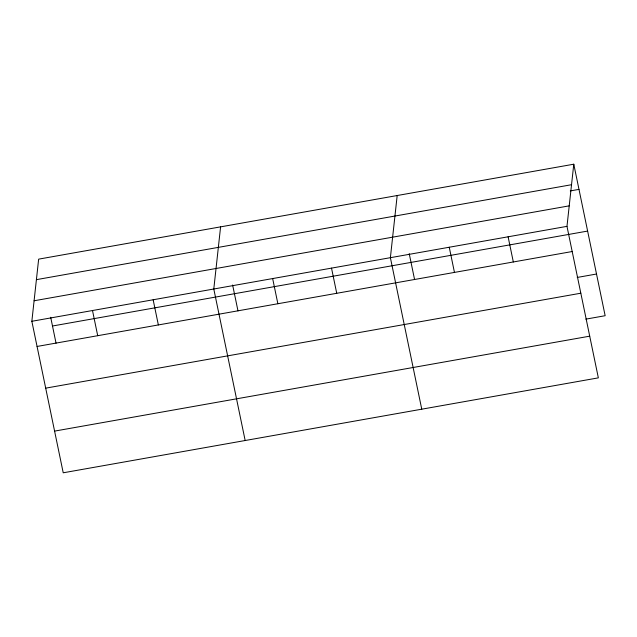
<?xml version="1.0" encoding="UTF-8"?>
<svg xmlns="http://www.w3.org/2000/svg" width="637" height="637" viewBox="0 0 637 637"><rect width="100%" height="100%" fill="white"/><g stroke="black" fill="none" stroke-linecap="round" stroke-linejoin="round"><path stroke-width="0.96" d="M573.778 164.203L566.978 226.35L598.35 377.86L63.222 472.797L31.85 321.287L38.65 259.14L573.778 164.203L605.15 315.713L585.849 319.137M220.593 226.86L213.793 289.007L245.165 440.517M397.185 195.535L390.385 257.682L421.758 409.185M36.405 279.651L571.532 184.714M570.306 190.917L578.985 189.38M34.095 300.775L569.223 205.847M31.85 321.287L566.978 226.35M52.497 326.001L587.625 231.072M37.065 346.456L572.193 251.527M577.218 277.445L596.519 274.021M45.697 388.148L580.825 293.211M54.591 431.106L589.719 336.169M508.111 236.797L513.326 261.966M449.252 247.236L454.46 272.405M409.225 253.669L414.583 279.579M331.519 268.121L336.734 293.291M272.66 278.568L277.867 303.738M232.632 285.002L237.991 310.912M153.143 299.764L158.358 324.942M92.5 310.53L97.708 335.699M50.689 317.274L56.048 343.184"/></g></svg>
